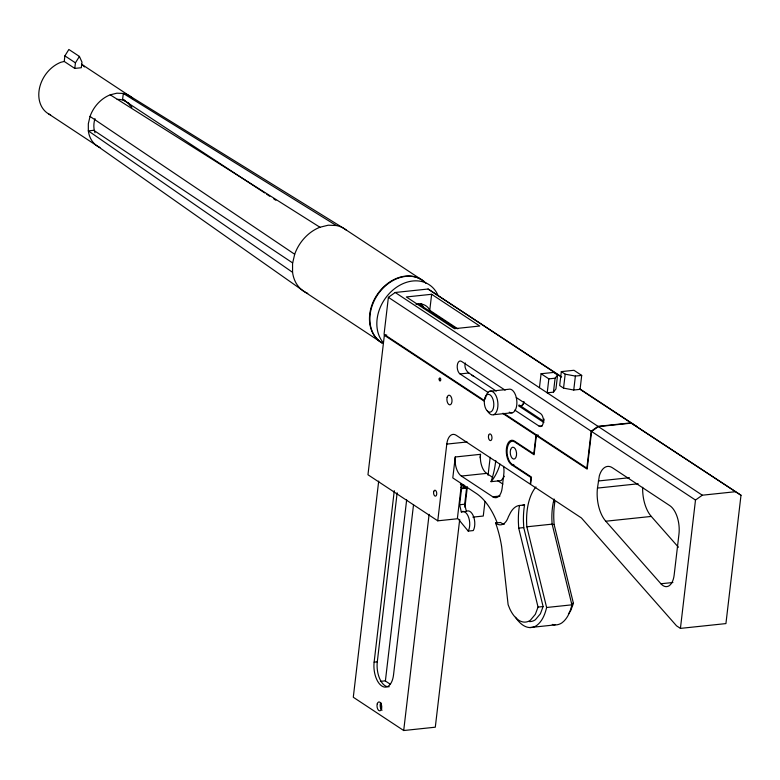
<?xml version="1.0" encoding="UTF-8"?>
<svg xmlns="http://www.w3.org/2000/svg" width="780" height="780" viewBox="0 0 780 780"><rect width="100%" height="100%" fill="white"/><g stroke="black" fill="none" stroke-linecap="round" stroke-linejoin="round"><path stroke-width="1.17" d="M64.233 61.454L64.886 55.877L68.864 49.471L79.414 56.433L81.978 62.147L81.315 67.723L74.773 68.416L64.233 61.454L60.898 62.273A29.835 23.341 -56.6 0 0 39.38 88.754A29.835 23.341 -56.6 0 0 50.622 114.943M74.773 68.416L75.436 62.839L79.414 56.433M264.683 192.923L122.606 99.44L123.308 93.454L116.883 93.191L110.224 94.829A29.835 23.341 -56.6 0 0 90.032 116.444L88.325 123.757L88.335 130.884A29.835 23.341 -56.6 0 0 99.947 147.498M561.658 376.877L428.064 289.019L395.206 292.49L388.391 297.336L384.052 334.308L484.438 400.569M386.753 335.01L384.355 335.264L367.965 474.757L437.765 520.825L457.353 518.768L461.458 483.892M378.7 481.065L353.291 697.252L403.699 730.529L435.298 727.194L459.703 519.46M413.527 504.718L393.52 674.953A18.652 9.769 84 0 1 381.781 685.99A18.652 9.769 84 0 1 374.127 662.152L394.28 490.708M389.23 686.722A18.652 9.769 84 0 1 377.296 661.82L397.156 492.794M385.378 681.038L406.653 499.883M457.811 328.828L429.76 310.313L431.642 294.284L406.36 296.956L454.447 328.692L479.729 326.02L431.642 294.284M403.699 730.529L429.107 514.332M437.765 520.825L446.784 444.103A14.918 7.81 84 0 1 456.173 435.269L530.234 484.156L531.014 477.535L511.621 464.734A12.685 6.64 84 0 1 506.425 448.529A12.685 6.64 84 0 1 514.41 441.022L533.803 453.814L535.967 435.337L502.613 413.322M492.726 477.409L486.652 473.392A14.918 7.81 84 0 1 480.529 454.321L455.257 456.992L452.79 477.916L476.248 493.399A69.001 36.143 84 0 1 497.026 522.385M465.368 511.524L461.321 511.953L459.625 504.748L461.516 488.709L466.567 488.173L464.685 504.212L466.372 511.426L467.015 511.027A11.193 5.86 84 0 1 473.84 517.325A11.193 5.86 84 0 1 473.284 530.566L468.224 531.092L457.987 518.7M464.948 507.273L467.347 486.827M480.119 457.811L480.529 454.321M484.955 501.647L483.269 516.038L472.894 517.13M488.056 475.273L490.171 457.294M539.448 387.699L541.086 373.747L553.732 372.421L557.583 375.014L555.945 388.957L553.459 392.155L547.209 392.818L548.847 378.865L541.086 373.747M544.108 419.094L543.845 421.307L519.071 404.947M553.459 392.155L555.097 378.212L557.583 375.014M580.067 389.356L581.704 375.404L573.953 370.285L561.317 371.621L559.679 385.564L563.55 388.128L573.749 390.019L580.067 389.356L741 495.261L725.926 623.591L680.423 628.387L676.543 625.833L581.422 517.949L530.624 484.419L531.482 477.097L512.099 464.295A11.934 6.25 84 0 1 507.205 449.036A11.934 6.25 84 0 1 514.722 441.977L534.105 454.769L536.357 435.591L587.155 469.121L591.581 431.457L598.387 426.611L631.254 423.15L741 495.261M563.55 388.128L565.188 374.176L561.317 371.621M573.749 390.019L575.386 376.067L581.704 375.404M630.864 422.887L598.007 426.348L591.191 431.203L586.852 468.166L503.704 413.283M597.46 488.085L599.332 475.839A22.376 11.72 84 0 1 612.388 467.747L669.776 505.625A22.376 11.72 84 0 1 678.951 534.222L674.154 575.055A17.774 9.311 84 0 1 660.923 583.762L605.777 521.225A28.177 14.761 84 0 1 597.46 488.085L638.176 483.785M680.423 628.387L695.497 500.058L702.312 495.202L735.169 491.741M495.817 460.561L494.9 466.684A79.199 41.477 84 0 1 491.049 481.669L501.16 480.607A63.043 33.014 84 0 0 504.328 476.248M519.509 505.45L519.373 506.161A51.636 27.046 84 0 0 518.378 521.927L518.7 528.128L538.044 607.084L535.333 614.318L530.371 620.236A32.945 17.258 84 0 1 509.837 608.966L508.121 604.705L501.667 546.76A74.978 39.273 84 0 0 496.714 526.188L495.563 523.01A21.148 11.076 84 0 0 508.384 516.818L510.51 512.635A31.697 16.604 84 0 1 518.651 505.576L524.569 504.913L524.433 505.625A51.636 27.046 84 0 0 523.438 521.391L523.76 527.592L543.104 606.557L540.394 613.782L535.421 619.7A32.945 17.258 84 0 1 529.396 621.592M346.213 230.032A37.294 29.182 -56.6 0 0 336.287 225.518L328.253 225.196L319.936 227.243A37.294 29.182 -56.6 0 0 294.694 254.26L292.558 263.396L292.568 272.317A37.294 29.182 -56.6 0 0 307.759 293.368M535.977 486.935A45.659 23.917 84 0 0 526.851 526.802L546.624 607.493C545.054 614.133 542.461 620.997 536.903 625.326A38.941 20.397 84 0 1 515.521 617.233M554.102 499.015A45.659 23.917 84 0 0 552.133 524.14L571.906 604.832C570.336 611.462 567.742 618.335 562.185 622.664A38.941 20.397 84 0 1 552.25 624.419M554.044 501.842L554.902 501.716L554.765 502.427A51.636 27.046 84 0 0 553.771 518.193L554.092 524.394L573.437 603.359L570.726 610.584L568.415 614.016M465.368 362.993C464.041 366.571 465.855 370.812 468.868 373.006L496.246 391.082M471.939 375.277L473.86 376.545M461.321 511.953L461.965 511.553A11.193 5.86 84 0 1 468.79 517.852A11.193 5.86 84 0 1 468.224 531.092M524.569 504.913L523.712 505.04A31.697 16.604 84 0 0 522.395 505.45M505.118 390.166L461.506 361.384A6.718 3.52 84 0 0 457.285 365.362A6.718 3.52 84 0 0 460.034 373.942L468.868 373.006M548.847 378.865L555.097 378.212M489.625 391.287L508.579 389.288A11.934 6.25 84 0 1 516.886 402.07A11.934 6.25 84 0 1 509.242 412.162M493.555 414.716L512.518 412.718M514.8 410.085L539.136 426.153L542.451 425.802M446.784 444.103L467.132 441.958M535.967 435.337L538.288 435.094M511.621 464.734L513.796 464.51M455.257 456.992A14.918 7.81 84 0 0 461.37 476.053L486.652 473.392M598.299 480.987L629.431 477.711M461.37 476.053L492.775 496.792L500 496.031M459.625 504.748L464.685 504.212M495.563 523.01L500.624 522.483A21.148 11.076 84 0 0 504.309 524.238M526.851 526.802L552.133 524.14M518.7 528.128L523.76 527.592M552.065 524.608L554.092 524.394M605.777 521.225L651.28 516.428L678.454 547.248M660.923 583.762L672.896 582.504M538.044 607.084L543.104 606.557M571.408 603.574L573.437 603.359M546.624 607.493L571.906 604.832M529.786 627.559L555.058 624.887M374.127 662.152L377.296 661.82M380.386 681.369L385.193 680.862L390.273 684.216M565.188 374.176L575.386 376.067M122.606 99.44L124.858 100.279M336.287 225.518L123.308 93.454A29.835 23.341 -56.6 0 1 133.097 98.728M110.224 94.829L319.936 227.243M266.711 194.259L269.753 196.258M273.819 198.929L275.847 200.265M420.664 279.133L343.502 228.199L129.08 95.599L81.773 64.369M579.91 388.918L636.694 426.406M428.064 289.019L561.142 376.857M64.886 55.877L75.436 62.839M418.606 303.907L455.861 328.507M395.206 292.49L598.007 426.348M598.387 426.611L702.312 495.202M388.391 297.336L591.191 431.203M591.581 431.457L695.497 500.058M516.272 397.527L540.618 413.595A6.718 3.52 84 0 1 543.367 422.175A6.718 3.52 84 0 1 539.136 426.153M518.563 405.805L543.913 422.546M460.034 373.942L488.436 392.681M384.355 335.264L484.419 401.31M48.799 114.026L98.124 146.582L304.805 291.935L381.976 342.869A37.294 29.182 -56.6 0 1 377.52 294.109A37.294 29.182 -56.6 0 1 424.223 281.658M497.796 480.753L502.856 484.097M460.366 484.078L466.567 488.173M292.666 262.948L93.766 130.309L88.335 130.884L292.568 272.317M90.032 116.444L294.694 254.26M128.251 102.56L131.888 107.231M429.76 310.313L428.171 307.759A17.901 14.011 -56.6 0 0 416.023 304.337M420.683 304.064L422.214 306.52M421.385 303.625A17.901 14.011 -56.6 0 1 423.452 307.983M383.448 342.878A37.294 29.182 -56.6 0 1 392.701 290.228A37.294 29.182 -56.6 0 1 438.097 295.542M382.356 343.122A37.294 29.182 -56.6 0 1 378.719 293.221A37.294 29.182 -56.6 0 1 426.212 283.433M523.926 401.612A5.07 2.652 84 0 1 522.132 404.849M81.461 64.145A29.835 23.341 -56.6 0 1 84.474 66.924M117.156 99.391A23.127 18.096 -56.6 0 1 130.426 105.875M94.994 132.756A23.127 18.096 -56.6 0 1 94.965 118.609M492.775 496.792A14.918 7.81 84 0 0 502.174 487.958L503.812 474.006A14.918 7.81 84 0 0 503.587 466.352M500.058 464.188A63.043 33.014 84 0 1 491.049 481.669M463.505 487.159A1.492 0.507 6.7 0 1 462.91 487.948A1.492 0.507 6.7 0 1 461.048 487.149M381.586 708.844A4.475 2.34 84 0 1 381.049 703.423M523.76 401.983A5.967 3.13 84 0 1 520.007 405.512M485.384 398.902A11.934 6.25 84 0 1 493.964 392.72A11.934 6.25 84 0 1 496.977 410.66A11.934 6.25 84 0 1 487.354 410.621M382.044 710.239A4.475 2.34 84 0 1 380.767 702.634M651.28 516.428A28.177 14.761 84 0 1 642.671 487.305M439.179 378.963L439.198 379.733A1.492 0.78 84 0 0 440.544 380.62L440.729 379.987A1.492 0.78 84 0 0 440.125 378.076A1.492 0.78 84 0 0 439.179 378.963M447.154 397.244A4.846 2.535 84 0 0 449.592 404.83A4.846 2.535 84 0 0 451.61 397.995A4.846 2.535 84 0 0 447.154 397.244M488.611 435.337A3.354 1.755 84 0 0 490.298 440.593A3.354 1.755 84 0 0 491.692 435.854A3.354 1.755 84 0 0 488.611 435.337M433.748 491.468A2.983 1.56 84 0 0 435.25 496.139A2.983 1.56 84 0 0 436.488 491.936A2.983 1.56 84 0 0 433.748 491.468M461.711 485.589A1.492 0.507 6.7 0 0 464.178 485.589A1.492 0.507 6.7 0 0 462.316 484.799A1.492 0.507 6.7 0 0 461.711 485.589M484.819 398.131A8.95 4.69 84 0 0 489.313 412.142A8.95 4.69 84 0 0 493.048 399.516A8.95 4.69 84 0 0 484.819 398.131M377.257 703.823A4.475 2.34 84 0 0 379.509 710.833A4.475 2.34 84 0 0 381.371 704.515A4.475 2.34 84 0 0 377.257 703.823M510.578 449.709A5.967 3.13 84 0 0 513.572 459.059A5.967 3.13 84 0 0 516.067 450.635A5.967 3.13 84 0 0 510.578 449.709"/></g></svg>
